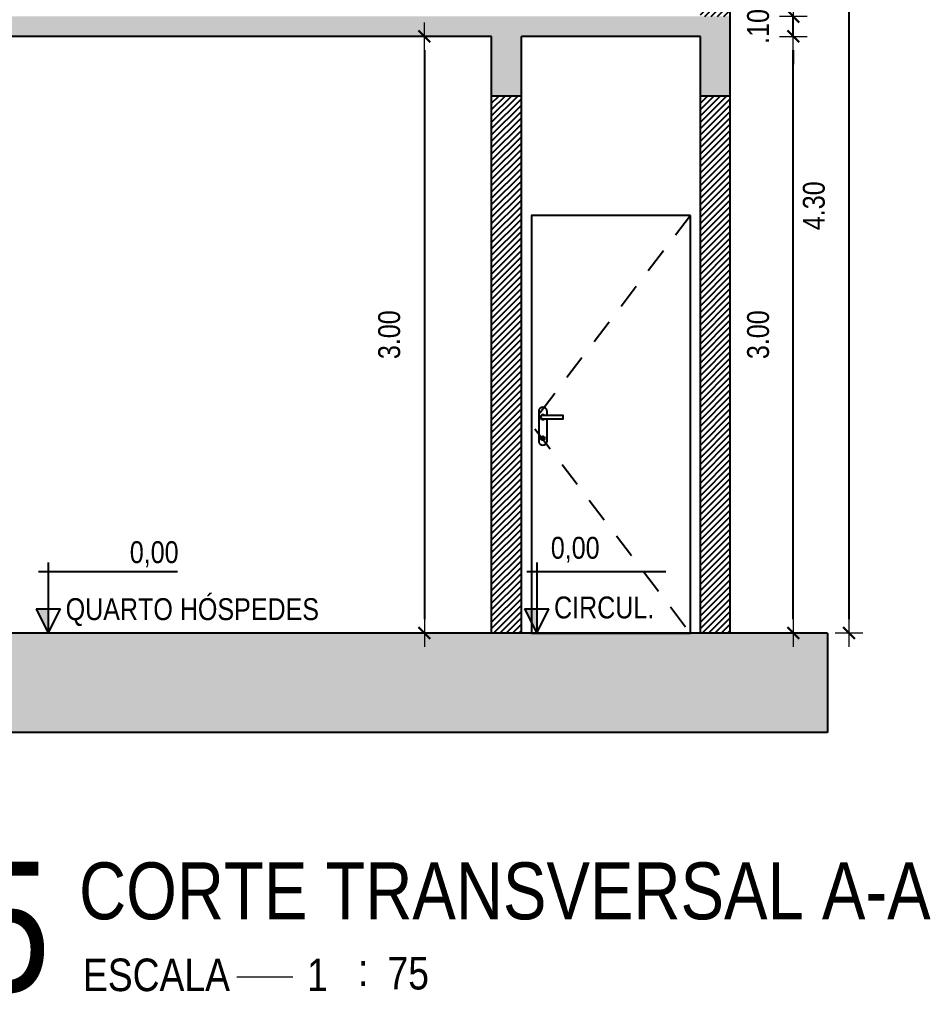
# Model space of a CAD drawing. Extents: x -178 to 151, y -135 to 745.
# Drawn here: x 93.369 to 97.95, y 724.831 to 729.728 of the extents above; entities that cross this region are included whole.
import ezdxf
from ezdxf.enums import TextEntityAlignment as Align

# ---------------------------------------------------------------- set-up
doc = ezdxf.new("R2010")
doc.units = 0
doc.header["$MEASUREMENT"] = 0
doc.header["$PDSIZE"] = -5
doc.linetypes.add('CONTINU', pattern=[0])
doc.linetypes.add('HIDDEN2', pattern=[0.1875, 0.125, -0.0625])
doc.layers.get('0').update_dxf_attribs({"linetype": 'CONTINUOUS'})
doc.layers.get('Defpoints').update_dxf_attribs({"linetype": 'CONTINUOUS'})
for name, color, linetype in [('COTAS', 7, 'CONTINUOUS'), ('E-hatch', 8, 'CONTINUOUS'), ('E-txt-g', 3, 'CONTINUOUS'), ('E-TXT-Y', 2, 'CONTINUOUS')]:
    doc.layers.add(name, color=color, linetype=linetype)
for name, color, linetype, lineweight in [('E-Pen-C', 4, 'CONTINUOUS', 15), ('E-Pen-G', 3, 'CONTINUOUS', 30), ('E-Txt-W', 7, 'CONTINUOUS', 20)]:
    doc.layers.add(name, color=color, linetype=linetype, lineweight=lineweight)
doc.styles.add('F2', font='swissc.ttf')
doc.styles.add('REG60', font='romans.shx', dxfattribs={"width": 0.8, "height": 0.15})
doc.styles.add('REG80', font='romans.shx', dxfattribs={"width": 0.8, "height": 0.2})
doc.dimstyles.new('DIMENSION-1', dxfattribs={"dimtxt": 0.11, "dimasz": 0.07, "dimexe": 1, "dimexo": 0, "dimgap": 0.12, "dimtad": 1, "dimzin": 7, "dimdsep": 46, "dimtxsty": 'F2', "dimblk1": 'TRACO', "dimblk2": 'TRACO', "dimsah": 1, "dimcen": 1, "dimse1": 1, "dimse2": 1, "dimclrd": 256, "dimclre": 256, "dimclrt": 6, "dimadec": 0, "dimazin": 0, "dimtfac": 1, "dimtix": 1, "dimtmove": 2, "dimatfit": 3, "dimldrblk": 'TRACO', "dimfxl": 1, "dimtolj": 1, "dimtzin": 0, "dimarcsym": 0})

# ---------------------------------------------------------------- blocks, each defined once
blk = doc.blocks.new('TXT-AMB75')
at = {"layer": 'E-txt-g', "style": 'REG80', "width": 0.8, "flags": 8}
blk.add_attdef('TXT', text='', height=0.2, dxfattribs=at).set_placement((0.0055, 0.2964), align=Align.CENTER)
at = {"layer": 'E-Txt-W', "style": 'REG60', "width": 0.8, "flags": 8}
blk.add_attdef('TXT', text='', height=0.15, dxfattribs=at).set_placement((0.0055, 0.0271), align=Align.CENTER)
blk = doc.blocks.new('TRACO')
at = {"layer": 'E-Pen-C'}
for p, q in [((0, 1), (0, -1)), ((-1, 0), (1, 0))]:
    blk.add_line(p, q, dxfattribs=at)
at = {"layer": 'E-Pen-G'}
blk.add_line((-0.424, -0.424), (0.424, 0.424), dxfattribs=at)
blk = doc.blocks.new('*D392')
at = {"linetype": 'Continuous', "lineweight": -2}
blk.add_line((97.2596, 726.7132), (97.2596, 729.5732), dxfattribs=at)
at = {"layer": 'Defpoints', "color": 0, "linetype": 'Continuous'}
for p in [(96.9531, 729.6432), (97.2596, 729.6432), (97.1031, 726.6432)]:
    blk.add_point(p, dxfattribs=at)
at = {"linetype": 'Continuous', "lineweight": -2, "xscale": 0.07, "yscale": 0.07, "zscale": 0.07}
for p, rotation in [((97.2596, 729.6432), 90), ((97.2596, 726.6432), 270)]:
    blk.add_blockref('TRACO', p, dxfattribs=dict(at, rotation=rotation))
at = {"color": 6, "linetype": 'Continuous', "insert": (97.0832, 728.1432), "char_height": 0.11, "attachment_point": 5, "rotation": 90, "style": 'F2'}
blk.add_mtext('\\A1;3.00', dxfattribs=at)
blk = doc.blocks.new('*D393')
at = {"linetype": 'Continuous', "lineweight": -2}
for p, q in [((97.2596, 729.8132), (97.2596, 729.8832)), ((97.2596, 729.6432), (97.2596, 729.7432)), ((97.2596, 729.5732), (97.2596, 729.5032))]:
    blk.add_line(p, q, dxfattribs=at)
at = {"layer": 'Defpoints', "color": 0, "linetype": 'Continuous'}
for p in [(97.1031, 729.7432), (97.2596, 729.7432), (96.9531, 729.6432)]:
    blk.add_point(p, dxfattribs=at)
at = {"linetype": 'Continuous', "lineweight": -2, "xscale": 0.07, "yscale": 0.07, "zscale": 0.07}
for p, rotation in [((97.2596, 729.7432), 270), ((97.2596, 729.6432), 90)]:
    blk.add_blockref('TRACO', p, dxfattribs=dict(at, rotation=rotation))
at = {"color": 6, "linetype": 'Continuous', "insert": (97.0831, 729.6932), "char_height": 0.11, "attachment_point": 5, "rotation": 90, "style": 'F2'}
blk.add_mtext('\\A1;.10', dxfattribs=at)
blk = doc.blocks.new('*D394')
at = {"linetype": 'Continuous', "lineweight": -2}
blk.add_line((97.2596, 729.8132), (97.2596, 730.8701), dxfattribs=at)
at = {"layer": 'Defpoints', "color": 0, "linetype": 'Continuous'}
for p in [(96.9427, 730.9401), (97.2596, 730.9401), (97.1031, 729.7432)]:
    blk.add_point(p, dxfattribs=at)
at = {"linetype": 'Continuous', "lineweight": -2, "xscale": 0.07, "yscale": 0.07, "zscale": 0.07}
for p, rotation in [((97.2596, 730.9401), 90), ((97.2596, 729.7432), 270)]:
    blk.add_blockref('TRACO', p, dxfattribs=dict(at, rotation=rotation))
at = {"color": 6, "linetype": 'Continuous', "insert": (97.083, 730.3416), "char_height": 0.11, "attachment_point": 5, "rotation": 90, "style": 'F2'}
blk.add_mtext('\\A1;1.20', dxfattribs=at)
blk = doc.blocks.new('*D395')
at = {"linetype": 'Continuous', "lineweight": -2}
blk.add_line((97.5398, 730.8701), (97.5398, 726.7132), dxfattribs=at)
at = {"layer": 'Defpoints', "color": 0, "linetype": 'Continuous'}
for p in [(96.9427, 730.9401), (97.1031, 726.6432), (97.5398, 726.6432)]:
    blk.add_point(p, dxfattribs=at)
at = {"linetype": 'Continuous', "lineweight": -2, "xscale": 0.07, "yscale": 0.07, "zscale": 0.07}
for p, rotation in [((97.5398, 730.9401), 90), ((97.5398, 726.6432), 270)]:
    blk.add_blockref('TRACO', p, dxfattribs=dict(at, rotation=rotation))
at = {"color": 6, "linetype": 'Continuous', "insert": (97.3635, 728.7916), "char_height": 0.11, "attachment_point": 5, "rotation": 90, "style": 'F2'}
blk.add_mtext('\\A1;4.30', dxfattribs=at)
blk = doc.blocks.new('*D396')
at = {"linetype": 'Continuous', "lineweight": -2}
blk.add_line((95.4046, 729.5732), (95.4046, 726.7132), dxfattribs=at)
at = {"layer": 'Defpoints', "color": 0, "linetype": 'Continuous'}
for p in [(95.7427, 729.6432), (95.4046, 726.6432), (95.7427, 726.6432)]:
    blk.add_point(p, dxfattribs=at)
at = {"linetype": 'Continuous', "lineweight": -2, "xscale": 0.07, "yscale": 0.07, "zscale": 0.07}
for p, rotation in [((95.4046, 729.6432), 90), ((95.4046, 726.6432), 270)]:
    blk.add_blockref('TRACO', p, dxfattribs=dict(at, rotation=rotation))
at = {"color": 6, "linetype": 'Continuous', "insert": (95.2282, 728.1432), "char_height": 0.11, "attachment_point": 5, "rotation": 90, "style": 'F2'}
blk.add_mtext('\\A1;3.00', dxfattribs=at)
blk = doc.blocks.new('IND_DES')
at = {"layer": 'E-Txt-W', "color": 7}
blk.add_line((0.0269, -0.2428), (0.1984, -0.2428), dxfattribs=at)
at = {"layer": 'E-txt-g', "color": 7, "style": 'F2'}
for s, p in [('ESCALA', (-0.4463, -0.2864)), ('1', (0.2426, -0.2864)), (':', (0.3988, -0.2706))]:
    blk.add_text(s, height=0.1, dxfattribs=at).set_placement(p)
blk.add_attdef('ESCALA', (0.4897, -0.2812), '', height=0.1, dxfattribs=at)
at = {"layer": 'E-Txt-W', "color": 6, "style": 'F2'}
blk.add_attdef('00', text='', height=0.4, dxfattribs=at).set_placement((-0.7083, -0.2881), align=Align.CENTER)
at = {"layer": 'E-TXT-Y', "color": 7, "style": 'F2'}
for tag, p in [('PROJETO', (-0.4563, 0.1829)), ('DESENHO', (-0.4582, -0.0658))]:
    blk.add_attdef(tag, p, '', height=0.175, dxfattribs=at)

msp = doc.modelspace()

# ---------------------------------------------------------------- hatches: boundary and pattern name
at = {"layer": 'COTAS', "linetype": 'CONTINU'}
h = msp.add_hatch(dxfattribs=at)
h.set_pattern_fill('ANSI38', color=8, scale=0.25, style=0)
h.set_pattern_definition([(135, (95.805867, 19.820703), (0.0220970869, 0.0220970869), []), (45, (95.805867, 19.820703), (0.0662912607, 0.0220970869), [0.078125, -0.046875])])
h.paths.add_polyline_path([(89.6528, 726.1432), (89.6528, 726.5432), (90.9927, 726.5432), (90.9927, 726.5932), (91.5927, 726.5932), (91.5927, 726.6432), (97.4315, 726.6432), (97.4315, 726.1432)])
at = {"layer": 'E-hatch'}
h = msp.add_hatch(dxfattribs=at)
h.set_pattern_fill('ANSI38', color=256, scale=0.18, style=0)
h.paths.add_polyline_path([(93.0927, 729.6432), (93.0927, 729.3432), (92.9427, 729.3432), (92.9427, 729.6432), (91.7427, 729.6432), (91.7427, 729.3432), (91.5927, 729.3432), (91.5927, 729.7432), (96.9427, 729.7432), (96.9427, 729.3432), (96.7927, 729.3432), (96.7927, 729.6432), (95.8927, 729.6432), (95.8927, 729.3432), (95.7427, 729.3432), (95.7427, 729.6432)])
h.paths.add_polyline_path([(92.9427, 730.5432), (91.7427, 730.5432), (91.7427, 730.2432), (91.5927, 730.2432), (91.5927, 730.6432), (93.0927, 730.6432), (93.0927, 730.2432), (92.9427, 730.2432)])
h.paths.add_polyline_path([(91.5927, 732.1432), (91.5927, 732.1932), (91.5427, 732.1932), (91.5427, 732.2432), (93.1427, 732.2432), (93.1427, 732.1932), (93.0927, 732.1932), (93.0927, 732.1432)])
h = msp.add_hatch(dxfattribs=at)
h.set_pattern_fill('ANSI31', color=256, scale=0.18, style=0)
h.paths.add_polyline_path([(93.0927, 732.1432), (92.9427, 732.1432), (92.9427, 730.7932), (92.7927, 730.6432), (93.0927, 730.6432)])
h.paths.add_polyline_path([(91.7427, 732.1432), (91.5927, 732.1432), (91.5927, 732.1282), (91.5927, 730.6432), (91.8927, 730.6432), (91.7427, 730.7932)])
h.paths.add_polyline_path([(91.7427, 730.2432), (91.5927, 730.2432), (91.5927, 729.7432), (91.7427, 729.7432)])
h.paths.add_polyline_path([(93.0927, 730.2432), (92.9427, 730.2432), (92.9427, 729.7432), (93.0927, 729.7432)])
h.paths.add_polyline_path([(91.7427, 729.3432), (91.5927, 729.3432), (91.5927, 729.1432), (91.7427, 729.1432)])
h.paths.add_polyline_path([(91.7427, 728.6432), (91.5927, 728.6432), (91.5927, 726.6432), (91.7427, 726.6432), (91.7427, 727.3868), (91.7427, 727.3868), (91.7427, 727.4363)])
h.paths.add_polyline_path([(93.0927, 729.3432), (92.9427, 729.3432), (92.9427, 726.6432), (93.0927, 726.6432)])
h.paths.add_polyline_path([(90.0927, 729.4932), (90.1427, 729.4932), (90.1427, 729.5432), (89.9427, 729.5432), (89.9427, 726.5432), (90.0927, 726.5432)])
h.paths.add_polyline_path([(95.8927, 729.3432), (95.7427, 729.3432), (95.7427, 726.6432), (95.8927, 726.6432)])
h.paths.add_polyline_path([(96.9427, 729.3432), (96.7927, 729.3432), (96.7927, 726.6432), (96.9427, 726.6432)])
h.paths.add_polyline_path([(96.9427, 730.9401), (96.7927, 730.9401), (96.7927, 729.7432), (96.9427, 729.7432)])

# ---------------------------------------------------------------- linework, layer by layer
at = {"color": 5, "linetype": 'Continuous'}
for p, q in [((96.9427, 726.6432), (96.9427, 730.9401)), ((95.7427, 729.6432), (93.0927, 729.6432)), ((95.7427, 726.6432), (95.7427, 729.6432)), ((95.8927, 726.6432), (95.8927, 729.6432)), ((96.7927, 729.6432), (95.8927, 729.6432)), ((96.7927, 726.6432), (96.7927, 729.6432)), ((95.8927, 729.3432), (95.7427, 729.3432)), ((96.9427, 729.3432), (96.7927, 729.3432))]:
    msp.add_line(p, q, dxfattribs=at)
at = {"color": 8}
for p, q in [((95.9803, 727.7615), (95.9803, 727.6052)), ((96.0203, 727.7615), (96.0203, 727.739)), ((96.0203, 727.719), (96.0203, 727.6052)), ((95.9903, 727.6224), (96.0103, 727.6224)), ((96.0003, 727.6124), (96.0003, 727.6324))]:
    msp.add_line(p, q, dxfattribs=at)
for p, q in [((93.5132, 726.9982), (93.5132, 726.6432)), ((95.9696, 726.9982), (95.9696, 726.6432)), ((93.4637, 726.9522), (94.1629, 726.9522)), ((95.9201, 726.9522), (96.6193, 726.9522)), ((93.4523, 726.7651), (93.5132, 726.6432)), ((93.4523, 726.7651), (93.5742, 726.7651)), ((93.5132, 726.6432), (93.5742, 726.7651)), ((95.9087, 726.7651), (95.9696, 726.6432)), ((95.9087, 726.7651), (96.0306, 726.7651)), ((95.9696, 726.6432), (96.0306, 726.7651))]:
    msp.add_line(p, q)
at = {"color": 1, "linetype": 'Continuous'}
msp.add_line((97.4315, 726.6432), (91.5927, 726.6432), dxfattribs=at)
at = {"color": 8, "linetype": 'Continuous'}
msp.add_line((97.4315, 726.6432), (97.4315, 726.1432), dxfattribs=at)
msp.add_lwpolyline([(96.7427, 728.7432), (95.9427, 728.7432), (95.9427, 726.6432), (96.7427, 726.6432)], close=True, dxfattribs=at)
at = {"color": 8, "linetype": 'HIDDEN2', "flags": 128}
msp.add_lwpolyline([(96.7427, 728.7432), (95.9427, 727.6932), (96.7427, 726.6432)], dxfattribs=at)
at = {"color": 8}
msp.add_lwpolyline([(96.0003, 727.739), (96.1003, 727.739), (96.1003, 727.719), (96.0003, 727.719, -1)], format="xyb", close=True, dxfattribs=at)
msp.add_circle((96.0003, 727.6224), 0.01, dxfattribs=at)
for centre, radius, start, end in [((96.0003, 727.7593), 0.0201, 6.4232, 173.5768), ((96.0003, 727.729), 0.012, 56.4427, 303.5573), ((96.0003, 727.6075), 0.0201, 186.4232, 353.5768)]:
    msp.add_arc(centre, radius, start, end, dxfattribs=at)
for points in [[(93.4523, 726.7651), (93.5132, 726.7651), (93.5132, 726.6432)], [(95.9087, 726.7651), (95.9696, 726.7651), (95.9696, 726.6432)]]:
    msp.add_solid(points)
at = {"layer": 'COTAS', "color": 8, "linetype": 'CONTINU'}
msp.add_line((97.4315, 726.1432), (89.6528, 726.1432), dxfattribs=at)

# ---------------------------------------------------------------- block references
ref = msp.add_blockref('TXT-AMB75', (96.166, 726.8008), dxfattribs=dict(xscale=-0.7290000000000001, yscale=0.7290000000000001, zscale=0.7290000000000001))
ref.add_attrib('TXT', '0,00', dxfattribs={"layer": 'E-txt-g', "color": 2, "height": 0.11, "style": 'F2'}).set_placement((96.1632, 727.0169), align=Align.CENTER)
ref = msp.add_blockref('TXT-AMB75', (94.0488, 726.7787), dxfattribs=dict(xscale=-0.7290000000000001, yscale=0.7290000000000001, zscale=0.7290000000000001))
ref.add_attrib('TXT', '0,00', dxfattribs={"layer": 'E-txt-g', "color": 2, "height": 0.11, "style": 'F2'}).set_placement((94.0461, 726.9949), align=Align.CENTER)
ref = msp.add_blockref('TXT-AMB75', (94.2411, 726.4923), dxfattribs=dict(xscale=-0.7290000000000001, yscale=0.7290000000000001, zscale=0.7290000000000001))
ref.add_attrib('TXT', 'QUARTO HÓSPEDES', dxfattribs={"layer": 'E-txt-g', "color": 2, "height": 0.11, "style": 'F2'}).set_placement((94.2379, 726.7084), align=Align.CENTER)
ref = msp.add_blockref('TXT-AMB75', (96.3079, 726.5008), dxfattribs=dict(xscale=-0.7290000000000001, yscale=0.7290000000000001, zscale=0.7290000000000001))
ref.add_attrib('TXT', 'CIRCUL.', dxfattribs={"layer": 'E-txt-g', "color": 2, "height": 0.11, "style": 'F2'}).set_placement((96.3087, 726.7169), align=Align.CENTER)
ref = msp.add_blockref('IND_DES', (94.418, 725.3115), dxfattribs=dict(xscale=1.636240131907927, yscale=1.636240131907927, zscale=1.636240131907927))
ref.add_attrib('00', '05', dxfattribs={"layer": 'E-Txt-W', "height": 0.6545, "style": 'F2'}).set_placement((93.1074, 724.8401), align=Align.CENTER)
ref.add_attrib('DESENHO', 'CORTE TRANSVERSAL A-A', (93.6683, 725.2038), dxfattribs={"layer": 'E-TXT-Y', "color": 2, "height": 0.286342, "style": 'F2'})
ref.add_attrib('ESCALA', '75', (95.2193, 724.8513), dxfattribs={"layer": 'E-txt-g', "color": 7, "height": 0.16362, "style": 'F2'})

# ---------------------------------------------------------------- dimensions: what is measured, and where the dimension line sits
at = {"color": 8, "linetype": 'Continuous'}
for base, p1, p2, picture, middle in [((97.2596, 730.9401), (97.1031, 729.7432), (96.9427, 730.9401), '*D394', (97.083, 730.3416)), ((97.5398, 726.6432), (96.9427, 730.9401), (97.1031, 726.6432), '*D395', (97.3635, 728.7916)), ((97.2596, 729.7432), (96.9531, 729.6432), (97.1031, 729.7432), '*D393', (97.0831, 729.6932)), ((95.4046, 726.6432), (95.7427, 729.6432), (95.7427, 726.6432), '*D396', (95.2282, 728.1432)), ((97.2596, 729.6432), (97.1031, 726.6432), (96.9531, 729.6432), '*D392', (97.0832, 728.1432))]:
    dim = msp.add_linear_dim(base=base, p1=p1, p2=p2, angle=90, dimstyle='DIMENSION-1', override={"dimfxl": 0.15}, dxfattribs=at)
    dim.commit()
    dim.dimension.update_dxf_attribs({"geometry": picture, "text_midpoint": middle})

doc.saveas('drawing.dxf')
